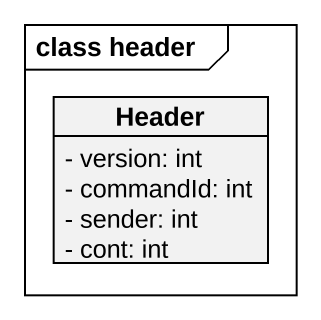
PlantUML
@startuml
mainframe class header
hide circle
hide empty members
skinparam classAttributeIconSize 0
class "Header" as Header_ {
  - version: int
  - commandId: int
  - sender: int
  - cont: int
}
@enduml
